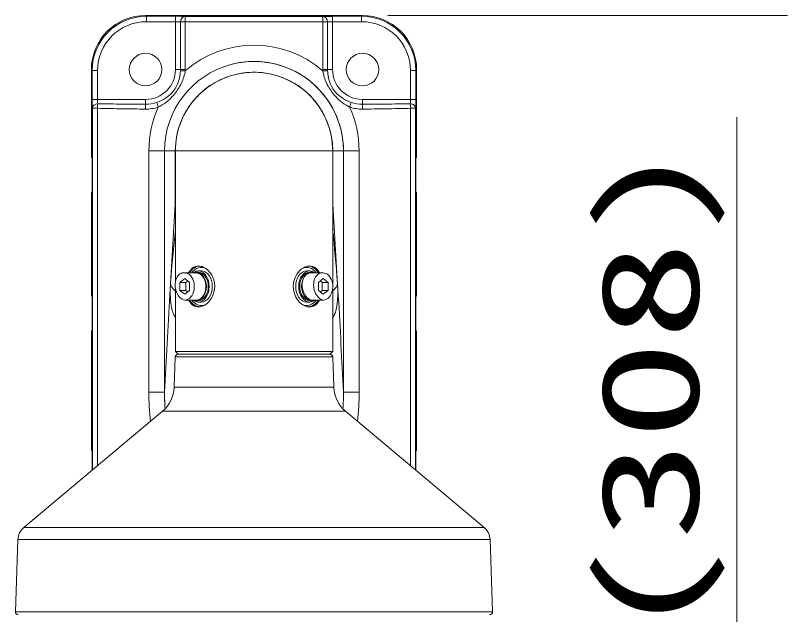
# Model space of a CAD drawing. Units: millimetres on the paper. Extents: x -62 to 64, y -59 to 59.
# Drawn here: x -26.07 to -7.1, y 24.17 to 38.89 of the extents above; entities that cross this region are included whole.
import ezdxf
from ezdxf.enums import TextEntityAlignment as Align

# ---------------------------------------------------------------- set-up
doc = ezdxf.new("R2010")
doc.units = ezdxf.units.MM
doc.layers.add('0-3_GAIKEI', color=4, linetype='Continuous', lineweight=9)
doc.layers.add('0-4_SUNPO', color=7, linetype='Continuous', lineweight=9)
doc.styles.add('ＭＳ ゴシック', font='')
doc.styles.get('ＭＳ ゴシック').set_extended_font_data('MS Gothic')

msp = doc.modelspace()

# ---------------------------------------------------------------- linework, layer by layer
at = {"layer": '0-3_GAIKEI'}
for p, q in [((-22.876, 38.893), (-22.855, 38.872)), ((-22.142, 38.738), (-22.857, 38.739)), ((-22.139, 38.872), (-22.855, 38.872)), ((-22.142, 38.738), (-22.142, 37.562)), ((-22.02, 38.733), (-22.02, 37.562)), ((-22.02, 38.733), (-21.9, 38.733)), ((-21.9, 38.733), (-21.9, 37.562)), ((-18.523, 37.562), (-18.523, 38.733)), ((-18.402, 38.733), (-18.523, 38.733)), ((-18.402, 37.562), (-18.402, 38.733)), ((-18.283, 38.872), (-17.568, 38.872)), ((-18.281, 38.738), (-17.566, 38.739)), ((-18.281, 38.738), (-18.281, 37.562)), ((-17.547, 38.893), (-17.568, 38.872)), ((-24.208, 37.561), (-24.187, 37.541)), ((-24.187, 37.541), (-24.057, 37.541)), ((-24.187, 36.827), (-24.187, 37.541)), ((-24.057, 36.827), (-24.057, 37.541)), ((-21.9, 37.562), (-22.142, 37.562)), ((-22.021, 37.534), (-21.9, 37.53)), ((-18.523, 37.562), (-18.281, 37.562)), ((-18.402, 37.534), (-18.522, 37.53)), ((-16.366, 36.827), (-16.366, 37.541)), ((-16.235, 37.541), (-16.366, 37.541)), ((-16.215, 37.561), (-16.235, 37.541)), ((-16.235, 36.827), (-16.235, 37.541)), ((-24.187, 36.827), (-24.057, 36.827)), ((-23.437, 36.829), (-22.875, 36.829)), ((-16.985, 36.829), (-17.548, 36.829)), ((-16.235, 36.827), (-16.366, 36.827)), ((-24.184, 36.611), (-24.058, 36.611)), ((-24.184, 36.611), (-24.184, 27.72)), ((-24.058, 36.611), (-24.058, 27.825)), ((-16.364, 27.825), (-16.364, 36.611)), ((-16.239, 36.611), (-16.364, 36.611)), ((-16.239, 27.72), (-16.239, 36.611)), ((-22.795, 35.563), (-22.795, 29.631)), ((-22.795, 35.563), (-17.627, 35.563)), ((-22.411, 29.631), (-22.411, 35.563)), ((-22.41, 29.635), (-22.41, 35.563)), ((-18.012, 35.563), (-18.012, 29.631)), ((-18.012, 35.563), (-18.012, 29.635)), ((-17.627, 29.631), (-17.627, 35.563)), ((-21.913, 32.564), (-21.63, 32.564)), ((-21.583, 32.58), (-21.63, 32.58)), ((-21.507, 32.614), (-21.583, 32.614)), ((-18.915, 32.614), (-18.84, 32.614)), ((-18.84, 32.58), (-18.793, 32.58)), ((-18.51, 32.564), (-18.793, 32.564)), ((-21.913, 32.423), (-22.03, 32.327)), ((-22.03, 32.327), (-22.03, 32.134)), ((-22.03, 32.327), (-21.889, 32.327)), ((-21.795, 32.327), (-21.913, 32.423)), ((-21.795, 32.134), (-21.795, 32.327)), ((-18.51, 32.423), (-18.628, 32.327)), ((-18.628, 32.327), (-18.628, 32.134)), ((-18.533, 32.327), (-18.581, 32.365)), ((-18.392, 32.327), (-18.533, 32.327)), ((-18.533, 32.134), (-18.533, 32.327)), ((-18.392, 32.327), (-18.51, 32.423)), ((-18.392, 32.134), (-18.392, 32.327)), ((-22.03, 32.134), (-21.913, 32.038)), ((-22.03, 32.134), (-21.889, 32.134)), ((-21.913, 32.038), (-21.795, 32.134)), ((-18.628, 32.134), (-18.51, 32.038)), ((-18.581, 32.096), (-18.533, 32.134)), ((-21.913, 31.897), (-21.63, 31.897)), ((-21.583, 31.881), (-21.63, 31.881)), ((-18.84, 31.881), (-18.793, 31.881)), ((-18.51, 31.897), (-18.793, 31.897)), ((-21.507, 31.847), (-21.583, 31.847)), ((-18.915, 31.847), (-18.84, 31.847)), ((-18.278, 30.631), (-22.144, 30.631)), ((-18.343, 30.564), (-22.08, 30.564)), ((-18.276, 30.5), (-22.146, 30.5)), ((-22.795, 29.631), (-22.411, 29.631)), ((-22.41, 29.635), (-22.411, 29.635)), ((-18.25, 29.753), (-22.172, 29.753)), ((-18.012, 29.635), (-18.012, 29.635)), ((-18.012, 29.635), (-18.012, 29.631)), ((-17.627, 29.631), (-18.012, 29.631)), ((-18.012, 29.631), (-18.012, 29.631)), ((-17.965, 29.168), (-22.458, 29.168)), ((-14.553, 26.306), (-25.869, 26.306)), ((-14.411, 26.013), (-26.012, 26.013)), ((-14.349, 24.233), (-26.074, 24.233))]:
    msp.add_line(p, q, dxfattribs=at)
at = {"layer": '0-3_GAIKEI', "color": 7}
for p, q in [((-17.547, 38.893), (-22.876, 38.893)), ((-17.547, 38.893), (-22.876, 38.893)), ((-24.208, 35.43), (-24.208, 37.561)), ((-24.208, 35.43), (-24.208, 37.561)), ((-16.215, 37.561), (-16.215, 35.43)), ((-22.147, 34.312), (-22.147, 35.563)), ((-22.144, 35.563), (-22.144, 32.34)), ((-18.278, 35.563), (-18.278, 32.293)), ((-18.276, 35.563), (-18.276, 34.312)), ((-24.208, 35.43), (-24.191, 35.43)), ((-24.191, 35.43), (-24.191, 35.425)), ((-24.191, 34.501), (-24.191, 35.425)), ((-16.231, 35.425), (-16.231, 35.43)), ((-16.231, 35.425), (-16.231, 34.501)), ((-24.208, 32.031), (-24.208, 34.497)), ((-24.208, 32.031), (-24.208, 34.497)), ((-24.191, 34.501), (-24.191, 34.497)), ((-16.231, 34.497), (-16.231, 34.501)), ((-16.215, 34.497), (-16.231, 34.497)), ((-16.215, 34.497), (-16.215, 32.031)), ((-22.144, 34.312), (-22.147, 34.312)), ((-18.278, 34.312), (-18.278, 34.305)), ((-18.278, 34.312), (-18.276, 34.312)), ((-22.144, 32.195), (-22.144, 30.631)), ((-18.278, 32.168), (-18.278, 30.631)), ((-24.208, 32.031), (-24.191, 32.031)), ((-24.191, 32.031), (-24.191, 32.026)), ((-24.191, 31.102), (-24.191, 32.026)), ((-16.231, 32.026), (-16.231, 32.031)), ((-16.231, 32.026), (-16.231, 31.102)), ((-24.208, 28.232), (-24.208, 31.098)), ((-24.208, 28.232), (-24.208, 31.098)), ((-24.191, 31.102), (-24.191, 31.098)), ((-16.231, 31.098), (-16.231, 31.102)), ((-16.215, 31.098), (-16.231, 31.098)), ((-16.215, 31.098), (-16.215, 28.232)), ((-22.144, 30.631), (-22.077, 30.564)), ((-18.278, 30.631), (-18.345, 30.564)), ((-22.146, 30.5), (-22.172, 29.753)), ((-18.276, 30.5), (-18.25, 29.753)), ((-22.458, 29.168), (-25.869, 26.306)), ((-17.965, 29.168), (-14.553, 26.306)), ((-24.208, 28.232), (-24.191, 28.232)), ((-24.191, 27.713), (-24.191, 28.232)), ((-24.191, 28.232), (-24.191, 28.227)), ((-24.191, 27.713), (-24.191, 28.227)), ((-16.231, 28.227), (-16.231, 28.232)), ((-16.231, 28.227), (-16.231, 27.713)), ((-26.012, 26.013), (-26.074, 24.233)), ((-14.411, 26.013), (-14.349, 24.233))]:
    msp.add_line(p, q, dxfattribs=at)
for points in [[(-24.208, 34.497), (-24.191, 34.497), (-24.191, 35.43)], [(-16.215, 35.43), (-16.231, 35.43), (-16.231, 34.497)], [(-24.208, 31.098), (-24.191, 31.098), (-24.191, 32.031)], [(-16.215, 32.031), (-16.231, 32.031), (-16.231, 31.098)], [(-16.215, 28.232), (-16.231, 28.232), (-16.231, 27.713)]]:
    msp.add_lwpolyline(points, dxfattribs=at)
at = {"layer": '0-3_GAIKEI'}
for points in [[(-21.842, 32.365), (-21.889, 32.327), (-21.889, 32.134), (-21.842, 32.096)], [(-18.51, 32.038), (-18.392, 32.134), (-18.533, 32.134)], [(-22.411, 29.631), (-22.41, 29.631), (-22.41, 29.635)]]:
    msp.add_lwpolyline(points, dxfattribs=at)
for centre in [(-22.877, 37.562), (-17.545, 37.562)]:
    msp.add_circle(centre, 0.4, dxfattribs=at)
at = {"layer": '0-3_GAIKEI', "color": 7}
for centre, radius, start, end in [((-22.876, 37.561), 1.332, 89.985, 180.015), ((-22.876, 37.561), 1.332, 89.9893, 180.0107), ((-17.547, 37.561), 1.332, 359.985, 90.015), ((-17.547, 37.561), 1.332, 359.9893, 90.0107), ((-20.211, 35.563), 1.935, 0, 180), ((-20.211, 35.563), 1.933, 108.1711, 114.2363), ((-20.211, 35.563), 1.933, 102.2943, 108.0942), ((-20.211, 35.563), 1.933, 96.556, 102.2844), ((-20.211, 35.563), 1.933, 82.9988, 96.5205), ((-20.211, 35.563), 1.933, 77.2574, 82.9643), ((-20.211, 35.563), 1.933, 71.4374, 77.229), ((-20.211, 35.563), 1.933, 64.9962, 71.339), ((-20.211, 35.563), 1.933, 114.3542, 122.5385), ((-20.211, 35.563), 1.933, 57.3597, 64.9104), ((-20.211, 35.563), 1.933, 130.4458, 137.9224), ((-20.211, 35.563), 1.933, 122.6438, 130.4224), ((-20.211, 35.563), 1.933, 49.6825, 57.3416), ((-20.211, 35.563), 1.933, 41.6579, 49.5437), ((-20.211, 35.563), 1.933, 138.0753, 147.6799), ((-20.211, 35.563), 1.933, 32.2443, 41.4936), ((-20.211, 35.563), 1.933, 147.8333, 157.9645), ((-20.211, 35.563), 1.933, 21.9797, 32.1257), ((-20.211, 35.563), 1.933, 158.0725, 180.0004), ((-20.211, 35.563), 1.933, 0, 21.9271), ((-24.075, 35.43), 0.133, 180.0005, 208.6282), ((-24.074, 35.43), 0.133, 180, 208.5881), ((-16.348, 35.43), 0.133, 331.3716, 359.9995), ((-16.348, 35.43), 0.133, 331.4117, 0), ((-24.075, 34.497), 0.133, 151.372, 179.9995), ((-24.074, 34.497), 0.133, 151.4121, 180), ((-16.348, 34.497), 0.133, 0.0005, 28.6287), ((-16.348, 34.497), 0.133, 0, 28.5886), ((-18.047, 34.309), 4.099, 179.9691, 180.7941), ((-22.302, 34.279), 0.158, 350.1901, 357.0247), ((-19.306, 34.242), 2.84, 179.7947, 182.2136), ((-18.121, 34.279), 0.158, 182.9021, 189.8104), ((-21.117, 34.242), 2.841, 357.7878, 0.2059), ((-22.387, 34.309), 4.111, 359.2071, 0.0297), ((-24.075, 32.031), 0.133, 180.0005, 208.6282), ((-24.074, 32.031), 0.133, 180, 208.5881), ((-16.348, 32.031), 0.133, 331.3716, 359.9995), ((-16.348, 32.031), 0.133, 331.4117, 0), ((-24.075, 31.098), 0.133, 151.372, 179.9995), ((-24.074, 31.098), 0.133, 151.4121, 180), ((-16.348, 31.098), 0.133, 0.0005, 28.6287), ((-16.348, 31.098), 0.133, 0, 28.5886), ((-22.08, 30.498), 0.0666, 90, 178), ((-18.343, 30.498), 0.0666, 2, 90), ((-22.972, 29.781), 0.8, 310, 358), ((-17.451, 29.781), 0.8, 182, 230), ((-24.075, 28.232), 0.133, 180.0005, 208.6282), ((-24.074, 28.232), 0.133, 180, 208.5881), ((-16.348, 28.232), 0.133, 331.3716, 359.9995), ((-16.348, 28.232), 0.133, 331.4117, 0), ((-25.612, 25.999), 0.4, 130, 178), ((-14.81, 25.999), 0.4, 2, 50), ((-26.009, 24.231), 0.0646, 178, 270), ((-14.413, 24.231), 0.0646, 270, 2)]:
    msp.add_arc(centre, radius, start, end, dxfattribs=at)
at = {"layer": '0-3_GAIKEI'}
for centre, radius, start, end in [((-22.144, 36.914), 1.824, 89.0584, 89.9413), ((-22.143, 31.581), 7.291, 89.3667, 89.9707), ((-22.136, 37.299), 1.44, 87.3793, 89.1267), ((-22.107, 37.911), 0.827, 85.8405, 87.4025), ((-22.122, 33.392), 5.48, 88.6499, 89.3808), ((-22.082, 38.253), 0.484, 84.3525, 85.8488), ((-22.059, 38.483), 0.253, 82.0789, 84.4108), ((-22.043, 38.602), 0.133, 80.1776, 81.9837), ((-22.067, 35.692), 3.178, 87.8684, 88.6658), ((-22.003, 37.35), 1.519, 86.6411, 87.9547), ((-21.951, 38.224), 0.644, 85.1418, 86.6686), ((-20.211, 1950.815), 1912.083, 269.9494, 270.0506), ((-20.211, 1943.304), 1904.439, 269.9493, 270.0507), ((-18.471, 38.224), 0.644, 93.3314, 94.8582), ((-18.412, 37.192), 1.678, 92.1075, 93.2966), ((-18.337, 35.092), 3.779, 90.9005, 92.082), ((-18.28, 31.835), 7.036, 90.0238, 90.9445), ((-20.211, 35.563), 2.199, 90.0009, 104.9103), ((-20.211, 35.563), 2.199, 360, 104.9097), ((-20.211, 35.563), 2.199, 75.1045, 89.9991), ((-20.211, 35.563), 2.199, 104.908, 180), ((-20.211, 35.563), 2.199, 104.908, 180), ((-20.211, 35.563), 2.199, 0, 75.1056), ((-22.875, 37.562), 0.733, 270, 0), ((-23.014, 37.564), 0.994, 349.2505, 358.292), ((-23.024, 37.716), 1.139, 330.5792, 346.9098), ((-22.875, 37.562), 0.855, 358.0885, 360), ((-23.217, 37.765), 1.338, 346.7457, 349.8788), ((-22.874, 37.562), 0.974, 358.0821, 0), ((-17.549, 37.562), 0.974, 180, 181.9179), ((-17.205, 37.765), 1.338, 190.1212, 193.2542), ((-17.398, 37.716), 1.139, 193.0902, 209.4208), ((-17.548, 37.562), 0.855, 180, 181.9115), ((-17.408, 37.564), 0.994, 181.708, 190.7494), ((-17.548, 37.562), 0.733, 180, 270), ((-22.822, 37.524), 0.798, 303.3811, 349.4941), ((-17.6, 37.524), 0.798, 190.5059, 236.6189), ((-23.269, 37.854), 1.419, 317.6671, 330.5774), ((-17.154, 37.854), 1.419, 209.4225, 222.3329), ((-23.479, -54.896), 91.726, 89.97427, 90.36104), ((-22.895, 37.653), 0.946, 288.282, 302.7552), ((-23.063, 37.663), 1.139, 296.0646, 317.7865), ((-17.36, 37.663), 1.139, 222.2135, 243.9353), ((-17.528, 37.653), 0.946, 237.2448, 251.718), ((-16.944, -54.896), 91.726, 89.63896, 90.02573), ((-27.892, -446.55), 483.285, 89.47202, 89.5448), ((-21.961, 203.312), 166.604, 269.49193, 269.68536), ((-22.87, 37.557), 0.967, 269.3641, 288.519), ((-22.871, 37.558), 0.848, 269.6373, 288.7423), ((-20.183, 35.563), 2.612, 155.6504, 180.0058), ((-17.553, 37.557), 0.967, 251.481, 270.6359), ((-20.24, 35.563), 2.612, 359.9942, 24.3496), ((-17.552, 37.558), 0.848, 251.2577, 270.3627), ((-18.462, 203.459), 166.752, 270.3147, 270.50796), ((-12.53, -446.55), 483.285, 90.4552, 90.52798), ((-20.831, 182.222), 145.647, 268.73031, 268.97197), ((-21.965, 120.142), 83.556, 268.9857, 269.3721), ((-18.459, 120.238), 83.653, 270.62835, 271.0143), ((-19.592, 182.222), 145.647, 271.02803, 271.26969), ((272.228, 15.276), 294.986, 176.31168, 176.7465), ((-313.186, 15.243), 295.522, 3.24931, 3.68807), ((23.277, 28.852), 45.671, 173.9981, 175.6438), ((-63.702, 28.852), 45.674, 4.3563, 6.0021), ((-21.533, 32.443), 0.307, 129.4803, 144.791), ((-21.578, 32.499), 0.234, 86.8169, 129.6804), ((-21.579, 32.465), 0.269, 80.5499, 87.098), ((-21.59, 32.414), 0.321, 62.8558, 80.1264), ((-21.641, 32.317), 0.431, 44.2007, 62.7383), ((-18.726, 32.256), 0.513, 128.9869, 153.644), ((-18.807, 32.356), 0.385, 110.7528, 128.9479), ((-18.841, 32.447), 0.287, 93.1477, 110.7346), ((-18.844, 32.5), 0.234, 50.3063, 93.198), ((-18.894, 32.438), 0.314, 33.4531, 50.4111), ((-21.414, 32.363), 0.451, 152.1024, 153.5203), ((-21.458, 32.387), 0.401, 144.5117, 152.2795), ((-21.712, 32.245), 0.532, 25.111, 44.3498), ((-21.739, 32.231), 0.562, 320.9726, 25.2973), ((-18.682, 32.231), 0.564, 153.3131, 205.2429), ((-18.985, 32.375), 0.425, 26.3938, 33.784), ((-19.999, 32.152), 2.269, 175.7293, 178.3688), ((-20.584, 32.139), 2.43, 3.0792, 4.2979), ((-21.335, 32.101), 3.183, 358.4908, 3.0319), ((-19.196, 32.12), 3.074, 178.1978, 182.7534), ((393.706, 8.344), 416.661, 176.74277, 177.071), ((-20.15, 32.076), 2.119, 182.808, 187.187), ((-21.414, 32.098), 0.451, 206.48, 207.898), ((-21.458, 32.074), 0.401, 207.7206, 215.4894), ((-18.693, 32.225), 0.551, 205.2667, 209.9924), ((-18.724, 32.205), 0.515, 209.7711, 227.7841), ((-18.985, 32.086), 0.425, 326.2164, 333.6064), ((-20.455, 32.076), 2.303, 354.5509, 358.5404), ((-434.925, 8.301), 417.459, 2.92922, 3.25348), ((-20.849, 31.989), 1.414, 187.2278, 191.8807), ((-21.258, 31.904), 0.996, 191.9606, 196.3203), ((-21.533, 32.018), 0.307, 215.2108, 230.5221), ((-21.578, 31.962), 0.234, 230.322, 273.1878), ((-21.581, 32.011), 0.284, 273.13, 285.7291), ((-21.601, 32.074), 0.35, 286.0378, 301.1608), ((-21.66, 32.169), 0.462, 301.4222, 320.8214), ((-18.799, 32.12), 0.401, 227.4879, 248.0032), ((-18.841, 32.018), 0.291, 248.1534, 266.7794), ((-18.844, 31.962), 0.234, 266.8067, 309.6963), ((-18.894, 32.023), 0.314, 309.5913, 326.5471), ((-19.337, 31.936), 1.175, 346.8281, 350.5739), ((-19.802, 32.013), 1.646, 350.5746, 354.5552), ((-21.53, 31.826), 0.714, 196.3985, 201.6975), ((-21.678, 31.767), 0.554, 201.7547, 212.7518), ((-18.639, 31.72), 0.442, 324.5018, 336.8807), ((-18.785, 31.784), 0.602, 336.762, 342.4466), ((-19.022, 31.861), 0.852, 342.3196, 346.9293), ((-15.533, 29.64), 7.262, 180.0655, 185.7231), ((-15.886, 29.641), 6.524, 180.0871, 183.6614), ((-15.758, 29.634), 6.652, 180.0266, 183.5395), ((-24.534, 29.641), 6.522, 356.3381, 359.9135), ((-24.664, 29.634), 6.652, 356.4605, 359.9734), ((-24.89, 29.64), 7.262, 354.2769, 359.9345)]:
    msp.add_arc(centre, radius, start, end, dxfattribs=at)
for centre, major_axis, ratio, start_param, end_param in [((-22.853, 37.538), (-1.092, 0.768), 0.998382, 5.325474, 6.895052), ((-22.855, 37.538), (-0.975, 0.703), 0.998075, 5.337338, 6.906916), ((-22.855, 38.739), (0, 0.133), 0.017452, 0.034912, 1.570807), ((-22.139, 38.738), (0, 0.133), 0.017452, 0.034912, 1.570807), ((-21.897, 38.733), (0.012, 0.133), 0.927967, 0.093787, 1.65162), ((-21.897, 38.733), (0, 0.133), 0.025337, 0.034918, 1.570819), ((-18.526, 38.733), (-0.012, 0.133), 0.927967, 4.631566, 6.189399), ((-18.526, 38.733), (0, 0.133), 0.025337, 4.712367, 6.248268), ((-18.278, 38.729), (-0.133, 0), 0.069842, 4.729843, 5.90262), ((-18.283, 38.738), (0, 0.133), 0.017452, 4.712378, 6.248273), ((-17.569, 37.538), (1.092, 0.768), 0.998382, 5.671319, 7.240897), ((-17.568, 38.739), (0, 0.133), 0.017452, 4.712378, 6.248273), ((-17.567, 37.538), (0.975, 0.703), 0.998075, 5.659458, 7.229036), ((-20.211, 35.563), (0, 2.599), 0.994036, 5.570627, 6.995744), ((-24.178, 36.828), (0, 0.267), 0.034947, 1.571157, 2.520284), ((-24.045, 36.828), (0, 0.134), 0.08758, 1.575866, 2.522269), ((-22.877, 36.829), (0, 0.133), 0.017452, 3.601192, 4.712389), ((-17.545, 36.829), (0, 0.133), 0.017452, 1.570796, 2.681997), ((-16.378, 36.828), (0, 0.134), 0.08758, 3.760917, 4.70732), ((-16.244, 36.828), (0, 0.267), 0.034947, 3.762902, 4.712028), ((-24.05, 36.611), (0.133, 0.006), 0.812924, 1.546755, 3.08163), ((-24.05, 36.611), (0.003, 0.133), 0.057704, 0.622628, 1.572076), ((-22.875, 36.59), (0.001, 0.133), 0.040047, 0.459918, 1.571245), ((-22.558, 36.64), (-0.042, 0.126), 0.03345, 0.42742, 1.559573), ((-17.865, 36.64), (0.042, 0.126), 0.03345, 4.723612, 5.855765), ((-17.547, 36.59), (-0.001, 0.133), 0.040047, 4.711941, 5.823268), ((-16.372, 36.611), (-0.133, 0.006), 0.812924, 3.201555, 4.73643), ((-16.372, 36.611), (-0.003, 0.133), 0.057704, 4.71111, 5.660557), ((-21.53, 32.231), (0, 0.501), 0.707107, 0.032005, 0.843072), ((-21.507, 32.231), (0, 0.468), 0.707107, 5.935249, 7.060871), ((-18.915, 32.231), (0, 0.468), 0.707107, 5.5055, 6.631122), ((-18.892, 32.231), (0, 0.501), 0.707107, 5.440113, 6.251241), ((-21.913, 32.231), (-0.052, 0.333), 0.694074, 6.063347, 9.20494), ((-21.913, 32.231), (0, 0.333), 0.707107, 5.783185, 6.283156), ((-21.913, 32.231), (0, 0.333), 0.707107, 3.141564, 5.783185), ((-21.583, 32.231), (0, 0.383), 0.707107, 6.283185, 6.799661), ((-21.63, 32.231), (0, 0.35), 0.707107, 6.283185, 6.593031), ((-21.63, 32.231), (0, 0.35), 0.707107, 4.712389, 6.283185), ((-21.63, 32.231), (0, 0.333), 0.707107, 5.783185, 6.283156), ((-21.63, 32.231), (0, 0.333), 0.707107, 3.141564, 5.783185), ((-21.583, 32.231), (0, 0.383), 0.707107, 3.141593, 6.283185), ((-21.583, 32.231), (0, 0.35), 0.707107, 4.712389, 6.283185), ((-21.507, 32.231), (0, 0.383), 0.707107, 3.141593, 6.283185), ((-18.915, 32.231), (0, 0.383), 0.707107, 6.283185, 7.853982), ((-18.84, 32.231), (0, 0.383), 0.707107, 6.283185, 7.853982), ((-18.84, 32.231), (0, -0.35), 0.707107, 3.141593, 6.283185), ((-18.793, 32.231), (0, -0.35), 0.707107, 3.141593, 6.283185), ((-18.793, 32.231), (-0.052, 0.333), 0.694074, 6.063347, 9.20494), ((-18.84, 32.231), (0, 0.383), 0.707107, 5.76671, 6.283185), ((-18.793, 32.231), (0, 0.35), 0.707107, 5.973339, 6.283185), ((-18.51, 32.231), (-0.052, 0.333), 0.694074, 6.063347, 9.20494), ((-18.51, 32.231), (0, 0.333), 0.707107, 5.783185, 6.283156), ((-18.51, 32.231), (0, 0.333), 0.707107, 3.141564, 5.783185), ((-21.93, 32.323), (-0.332, 0.024), 0.819277, 0.097908, 0.931799), ((-18.493, 32.323), (0.332, 0.024), 0.819271, 5.351391, 6.185281), ((-21.63, 32.231), (0, 0.35), 0.707107, 3.141593, 4.712389), ((-21.583, 32.231), (0, 0.35), 0.707107, 3.141593, 4.712389), ((-18.915, 32.231), (0, 0.383), 0.707107, 1.570796, 3.141593), ((-18.84, 32.231), (0, 0.383), 0.707107, 1.570796, 3.141593), ((-21.53, 32.231), (0, 0.501), 0.707107, 2.298521, 3.109651), ((-21.507, 32.231), (0, 0.468), 0.707107, 2.363907, 3.48953), ((-21.583, 32.231), (0, 0.383), 0.707107, 2.625117, 3.141593), ((-21.63, 32.231), (0, 0.35), 0.707107, 2.831746, 3.141593), ((-18.915, 32.231), (0, 0.468), 0.707107, 2.793655, 3.919278), ((-18.892, 32.231), (0, 0.501), 0.707107, 3.173598, 3.984665), ((-18.84, 32.231), (0, 0.383), 0.707107, 3.141593, 3.658068), ((-18.793, 32.231), (0, 0.35), 0.707107, 3.141593, 3.451439)]:
    msp.add_ellipse(centre, major_axis=major_axis, ratio=ratio, start_param=start_param, end_param=end_param, dxfattribs=at)
at = {"layer": '0-3_GAIKEI', "color": 7}
for centre, major_axis, ratio, start_param, end_param in [((-20.211, 35.058), (-1.933, 0), 0.93051, 3.139523, 3.141593), ((-18.51, 32.231), (0, 0.333), 0.707107, 4.524704, 4.809561)]:
    msp.add_ellipse(centre, major_axis=major_axis, ratio=ratio, start_param=start_param, end_param=end_param, dxfattribs=at)
at = {"layer": '0-4_SUNPO'}
for p, q in [((-16.922, 38.893), (-7.099, 38.893)), ((-8.349, 20.821), (-8.349, 36.393))]:
    msp.add_line(p, q, dxfattribs=at)

# ---------------------------------------------------------------- texts
at = {"layer": '0-4_SUNPO', "style": 'ＭＳ ゴシック', "width": 1.5}
msp.add_text('(308)', height=2.405, rotation=90, dxfattribs=at).set_placement((-8.564, 23.542), align=Align.BOTTOM_LEFT)

doc.saveas('drawing.dxf')
